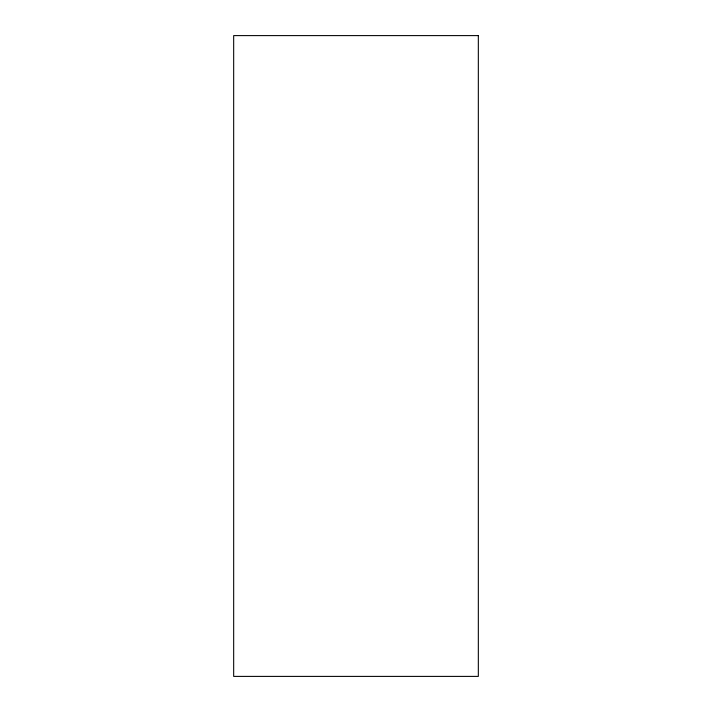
<?xml version="1.0" encoding="UTF-8"?>
<svg xmlns="http://www.w3.org/2000/svg" width="712" height="712" viewBox="0 0 712 712"><rect width="100%" height="100%" fill="white"/><g stroke="black" fill="none" stroke-linecap="round" stroke-linejoin="round"><path stroke-width="1.07" d="M478.331 35.6L233.67 35.6L233.67 676.4L478.331 676.4L478.331 35.6"/></g></svg>
